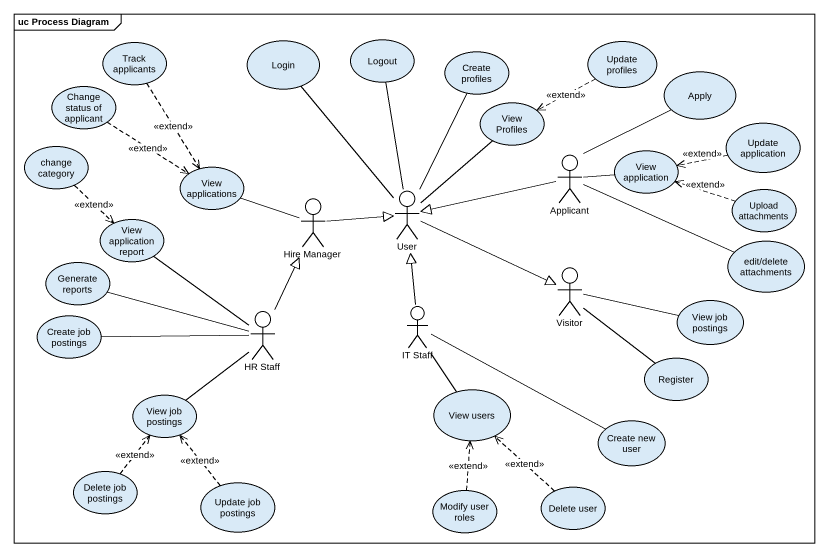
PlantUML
@startuml
mainframe uc Process Diagram
usecase "Track applicants" as Track_applicants
usecase Login
usecase Logout
usecase "Create profiles" as Create_profiles
usecase "Update profiles" as Update_profiles
usecase Apply
usecase "Change status of applicant" as Change_status_of_applicant
usecase "View Profiles" as View_Profiles
usecase "change category" as change_category
usecase "View application" as View_application
usecase "Update application" as Update_application
usecase "View applications" as View_applications
actor User
actor Applicant
usecase "Upload attachments" as Upload_attachments
usecase "View application report" as View_application_report
actor "Hire Manager" as Hire_Manager
usecase "Generate reports" as Generate_reports
actor Visitor
usecase "edit/delete attachments" as edit_delete_attachments
actor "IT Staff" as IT_Staff
usecase "View job postings" as View_job_postings
usecase "Create job postings" as Create_job_postings
actor "HR Staff" as HR_Staff
usecase Register
usecase "View job postings" as View_job_postings_2
usecase "View users" as View_users
usecase "Create new user" as Create_new_user
usecase "Delete job postings" as Delete_job_postings
usecase "Update job postings" as Update_job_postings
usecase "Modify user roles" as Modify_user_roles
usecase "Delete user" as Delete_user
Track_applicants ..> View_applications : <<extend>>
Login -- User
Logout -- User
Create_profiles -- User
Update_profiles .left.> View_Profiles : <<extend>>
Apply -- Applicant
Change_status_of_applicant ..> View_applications : <<extend>>
change_category ..> View_application_report : <<extend>>
View_application -left- Applicant
Update_application .left.> View_application : <<extend>>
User -up- View_Profiles
User -right-|> Visitor
Applicant -left-|> User
Upload_attachments .left.> View_application : <<extend>>
Hire_Manager -left- View_applications
Hire_Manager -right-|> User
edit_delete_attachments -left- Applicant
IT_Staff -up-|> User
IT_Staff -right- Create_new_user
View_job_postings -left- Visitor
HR_Staff -up- View_application_report
HR_Staff -up-|> Hire_Manager
HR_Staff -left- Generate_reports
HR_Staff -left- Create_job_postings
HR_Staff -- View_job_postings_2
Register -up- Visitor
View_users -up- IT_Staff
Delete_job_postings .up.> View_job_postings_2 : <<extend>>
Update_job_postings .up.> View_job_postings_2 : <<extend>>
Modify_user_roles .up.> View_users : <<extend>>
Delete_user .up.> View_users : <<extend>>
@enduml
